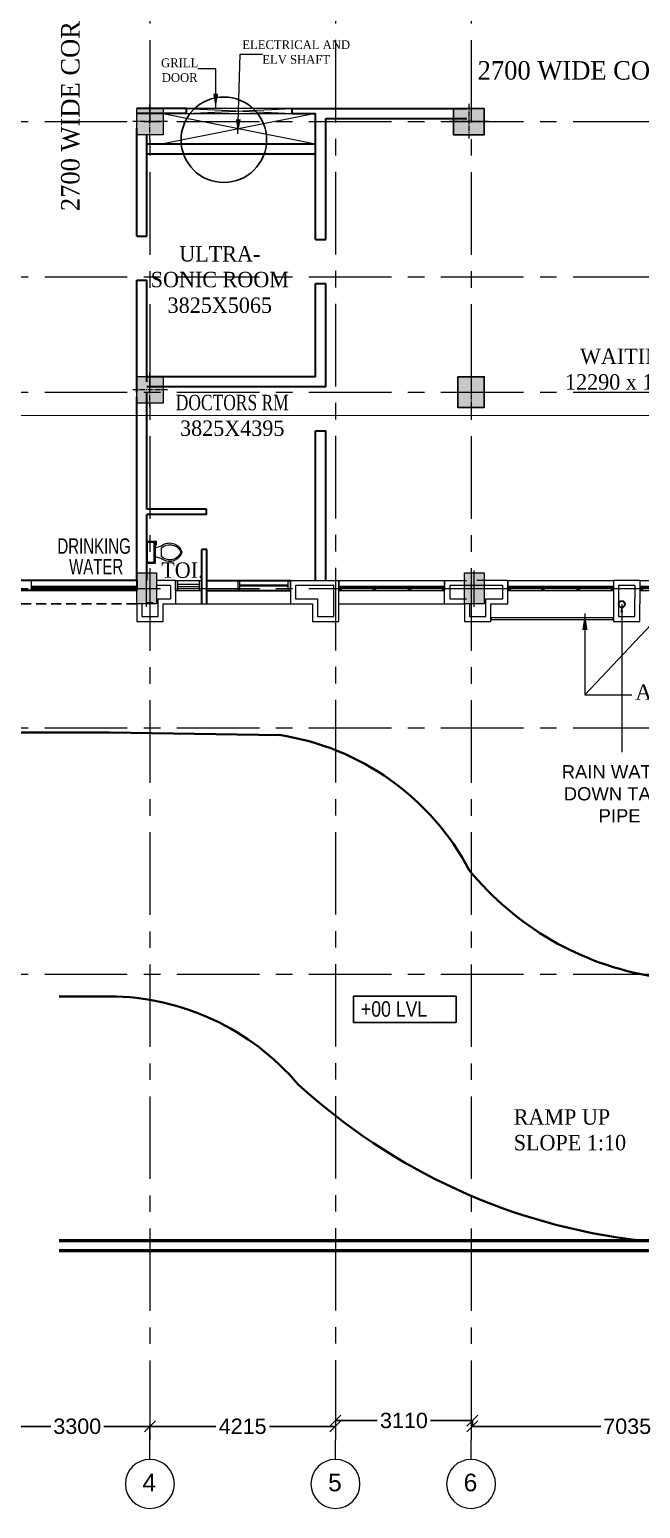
# Model space of a CAD drawing. Header units: inches. Extents: x 1789308 to 1948517, y 1504002 to 1708835.
# Drawn here: x 1890694 to 1893469, y 1658373 to 1665094 of the extents above; entities that cross this region are included whole.
import ezdxf
from ezdxf.enums import TextEntityAlignment as Align

# ---------------------------------------------------------------- set-up
doc = ezdxf.new("R2010")
doc.units = ezdxf.units.IN
doc.header["$LTSCALE"] = 0.015
doc.header["$MEASUREMENT"] = 0
doc.header["$PDMODE"] = 34
doc.header["$PDSIZE"] = -0.1
for name, pattern in [('$DDT_AUDIT_GENERATED_(C)', [0]), ('1', [0]), ('CENTER', [2, 1.25, -0.25, 0.25, -0.25]), ('CENTER2', [1.125, 0.75, -0.125, 0.125, -0.125]), ('DASHED', [19.05, 12.7, -6.35])]:
    doc.linetypes.add(name, pattern=pattern)
for name, color, linetype, lineweight in [('A- MEP Fixture', 1, 'Continuous', 9), ('CENTER LINE', 1, 'CENTER2', 18), ('COLUMN - HACTH - STR', 25, '$DDT_AUDIT_GENERATED_(C)', 15), ('COLUMN - STR', 6, 'Continuous', 15), ('ELE', 8, 'Continuous', 13), ('ELE 0.2', 143, 'Continuous', 15), ('GRID - BEAM - STR', 251, 'CENTER', 18), ('GRID - COLUMN - STR', 251, 'CENTER', 15), ('RAIN WATER DN TAKE PIPE', 94, 'Continuous', 15), ('Road', 7, '1', 40), ('SECTION', 3, 'Continuous', 20), ('SECTION -  LINE - STR', 3, 'Continuous', 20), ('TEXT', 7, 'Continuous', 5), ('wall', 1, 'Continuous', 35), ('WINDOW', 165, 'Continuous', 20), ('WZ-II_WINDOW', 163, 'Continuous', 25)]:
    doc.layers.add(name, color=color, linetype=linetype, lineweight=lineweight)
for name, color, linetype in [('A- Projection', 4, 'DASHED'), ('DIM - GRID - STR', 7, 'Continuous'), ('LEVEL 1', 1, 'Continuous')]:
    doc.layers.add(name, color=color, linetype=linetype)
doc.styles.add('arial', font='ARIALN.TTF')
doc.styles.add('DIM 300', font='times.ttf', dxfattribs={"height": 300})
doc.styles.add('PRADEEP - STR', font='swissel.ttf')
doc.styles.add('Scale M 100', font='times.ttf', dxfattribs={"width": 0.95, "height": 350})
doc.styles.get("Standard").update_dxf_attribs({"font": 'arial.ttf'})
doc.styles.add('XREF_DIRECTOR RESIDENCE$0$dim', font='GOTHIC.TTF', dxfattribs={"width": 0.8})
doc.dimstyles.new('DIM 300', dxfattribs={"dimtxt": 300, "dimasz": 77, "dimexe": 66, "dimexo": 150, "dimgap": 12, "dimtad": 0, "dimdec": 0, "dimzin": 0, "dimdsep": 46, "dimtxsty": 'DIM 300', "dimblk": 'ARCHTICK', "dimcen": 0.09, "dimdle": 66, "dimclrd": 256, "dimclre": 256, "dimclrt": 7, "dimadec": 0, "dimazin": 0, "dimtfac": 1, "dimtdec": 0, "dimtofl": 0, "dimtmove": 2, "dimatfit": 3, "dimfxl": 300, "dimtolj": 1, "dimtzin": 0, "dimlwd": -1, "dimlwe": -1, "dimarcsym": 0})
doc.dimstyles.new('GRID DIM', dxfattribs={"dimtxt": 350, "dimasz": 250, "dimexe": 0.1, "dimexo": 0.1, "dimgap": 0.09, "dimtad": 0, "dimdec": 0, "dimzin": 0, "dimdsep": 46, "dimtxsty": 'PRADEEP - STR', "dimblk": 'OBLIQUE', "dimcen": 0.09, "dimclrd": 73, "dimclre": 73, "dimclrt": 256, "dimadec": 0, "dimazin": 0, "dimtfac": 1, "dimtdec": 0, "dimtofl": 0, "dimtmove": 1, "dimatfit": 3, "dimfxl": 1.25, "dimtolj": 1, "dimtzin": 0, "dimlwd": -1, "dimlwe": -1, "dimarcsym": 2})
doc.dimstyles.new('WORKING', dxfattribs={"dimtxt": 300, "dimasz": 180, "dimexe": 50, "dimexo": 50, "dimgap": 0.09, "dimtad": 0, "dimdec": 0, "dimzin": 0, "dimdsep": 46, "dimtxsty": 'Standard', "dimblk": 'OBLIQUE', "dimcen": 0.09, "dimclrd": 7, "dimclre": 7, "dimclrt": 30, "dimadec": 0, "dimazin": 0, "dimtfac": 1, "dimtdec": 0, "dimtofl": 0, "dimtmove": 1, "dimatfit": 3, "dimfxl": 1.25, "dimtolj": 1, "dimtzin": 0, "dimarcsym": 0})
doc.dimstyles.new('XREF_DIRECTOR RESIDENCE$0$dim-masonry', dxfattribs={"dimscale": 75, "dimtxt": 1.5, "dimasz": 0.75, "dimexe": 1, "dimexo": 0, "dimgap": 1, "dimtad": 0, "dimdec": 0, "dimzin": 3, "dimdsep": 46, "dimtxsty": 'XREF_DIRECTOR RESIDENCE$0$dim', "dimblk": 'XREF_DIRECTOR RESIDENCE$0$_ArchTick', "dimcen": 0, "dimdle": 1, "dimclrd": 256, "dimclre": 256, "dimclrt": 256, "dimadec": 0, "dimazin": 0, "dimtfac": 0.5, "dimtdec": 0, "dimtmove": 1, "dimatfit": 2, "dimfxl": 0, "dimtolj": 1, "dimtzin": 0, "dimlwd": -1, "dimlwe": -1, "dimarcsym": 0})

# ---------------------------------------------------------------- blocks, each defined once
blk = doc.blocks.new('GRID NOS')
at = {"layer": 'GRID - BEAM - STR', "color": 3, "linetype": 'Continuous', "lineweight": 15}
blk.add_line((0, -0.205), (0, 0.17), dxfattribs=at)
blk.add_circle((0, -0.682), 0.477, dxfattribs=at)
blk = doc.blocks.new('COL 600X600')
at = {"layer": 'COLUMN - HACTH - STR'}
h = blk.add_hatch(color=256, dxfattribs=at)
h.dxf.hatch_style = 1
h.paths.add_polyline_path([(-226608, -550894), (-226008, -550894), (-226008, -550294), (-226608, -550294)])
at = {"layer": 'CENTER LINE', "ltscale": 10000}
for points in [[(-226308, -550994), (-226308, -550194)], [(-225908, -550594), (-226708, -550594)]]:
    blk.add_lwpolyline(points, dxfattribs=at)
at = {"layer": 'COLUMN - STR', "ltscale": 100}
blk.add_lwpolyline([(-226608, -550294), (-226008, -550294), (-226008, -550894), (-226608, -550894)], close=True, dxfattribs=at)
blk = doc.blocks.new('_Oblique')
at = {"color": 0, "linetype": 'ByBlock', "lineweight": -2}
blk.add_line((-0.5, -0.5), (0.5, 0.5), dxfattribs=at)
blk = doc.blocks.new('*D427')
at = {"layer": 'Defpoints', "color": 0, "transparency": 16777216}
for p in [(1079823, 682359), (1076523, 681826), (1079823, 682045)]:
    blk.add_point(p, dxfattribs=at)
at = {"layer": 'DIM - GRID - STR', "color": 73, "linetype": 'ByBlock', "transparency": 16777216}
for p, q in [((1076523, 681827), (1076523, 682359)), ((1076523, 682359), (1077569, 682359)), ((1079823, 682359), (1078777, 682359)), ((1079823, 682045), (1079823, 682359))]:
    blk.add_line(p, q, dxfattribs=at)
at = {"layer": 'DIM - GRID - STR', "color": 73, "transparency": 16777216, "xscale": 250, "yscale": 250, "zscale": 250, "rotation": 180}
blk.add_blockref('_Oblique', (1076523, 682359), dxfattribs=at)
at = {"layer": 'DIM - GRID - STR', "color": 73, "transparency": 16777216, "xscale": 250, "yscale": 250, "zscale": 250}
blk.add_blockref('_Oblique', (1079823, 682359), dxfattribs=at)
at = {"layer": 'DIM - GRID - STR', "transparency": 16777216, "insert": (1078173, 682359), "char_height": 350, "attachment_point": 5, "style": 'PRADEEP - STR'}
blk.add_mtext('\\A1;3300', dxfattribs=at)
blk = doc.blocks.new('*D428')
at = {"layer": 'Defpoints', "color": 0, "transparency": 16777216}
for p in [(1084038, 682359), (1084038, 682359), (1079823, 682045)]:
    blk.add_point(p, dxfattribs=at)
at = {"layer": 'DIM - GRID - STR', "color": 73, "linetype": 'ByBlock', "transparency": 16777216}
for p, q in [((1079823, 682045), (1079823, 682359)), ((1079823, 682359), (1081324, 682359)), ((1084038, 682359), (1082536, 682359))]:
    blk.add_line(p, q, dxfattribs=at)
at = {"layer": 'DIM - GRID - STR', "color": 73, "transparency": 16777216, "xscale": 250, "yscale": 250, "zscale": 250, "rotation": 180}
blk.add_blockref('_Oblique', (1079823, 682359), dxfattribs=at)
at = {"layer": 'DIM - GRID - STR', "color": 73, "transparency": 16777216, "xscale": 250, "yscale": 250, "zscale": 250}
blk.add_blockref('_Oblique', (1084038, 682359), dxfattribs=at)
at = {"layer": 'DIM - GRID - STR', "transparency": 16777216, "insert": (1081930, 682359), "char_height": 350, "attachment_point": 5, "style": 'PRADEEP - STR'}
blk.add_mtext('\\A1;4215', dxfattribs=at)
blk = doc.blocks.new('*D429')
at = {"layer": 'Defpoints', "color": 0, "transparency": 16777216}
for p in [(1084038, 682491), (1087148, 682491), (1087148, 682359)]:
    blk.add_point(p, dxfattribs=at)
at = {"layer": 'DIM - GRID - STR', "color": 73, "linetype": 'ByBlock', "transparency": 16777216}
for p, q in [((1084038, 682491), (1084989, 682491)), ((1087148, 682491), (1086197, 682491)), ((1087148, 682359), (1087148, 682491))]:
    blk.add_line(p, q, dxfattribs=at)
at = {"layer": 'DIM - GRID - STR', "color": 73, "transparency": 16777216, "xscale": 250, "yscale": 250, "zscale": 250, "rotation": 180}
blk.add_blockref('_Oblique', (1084038, 682491), dxfattribs=at)
at = {"layer": 'DIM - GRID - STR', "color": 73, "transparency": 16777216, "xscale": 250, "yscale": 250, "zscale": 250}
blk.add_blockref('_Oblique', (1087148, 682491), dxfattribs=at)
at = {"layer": 'DIM - GRID - STR', "transparency": 16777216, "insert": (1085593, 682491), "char_height": 350, "attachment_point": 5, "style": 'PRADEEP - STR'}
blk.add_mtext('\\A1;3110', dxfattribs=at)
blk = doc.blocks.new('*D430')
at = {"layer": 'Defpoints', "color": 0, "transparency": 16777216}
for p in [(1087148, 682359), (1094183, 682359), (1094183, 682359)]:
    blk.add_point(p, dxfattribs=at)
at = {"layer": 'DIM - GRID - STR', "color": 73, "linetype": 'ByBlock', "transparency": 16777216}
for p, q in [((1087148, 682359), (1090063, 682359)), ((1094183, 682359), (1091268, 682359))]:
    blk.add_line(p, q, dxfattribs=at)
at = {"layer": 'DIM - GRID - STR', "color": 73, "transparency": 16777216, "xscale": 250, "yscale": 250, "zscale": 250, "rotation": 180}
blk.add_blockref('_Oblique', (1087148, 682359), dxfattribs=at)
at = {"layer": 'DIM - GRID - STR', "color": 73, "transparency": 16777216, "xscale": 250, "yscale": 250, "zscale": 250}
blk.add_blockref('_Oblique', (1094183, 682359), dxfattribs=at)
at = {"layer": 'DIM - GRID - STR', "transparency": 16777216, "insert": (1090665, 682359), "char_height": 350, "attachment_point": 5, "style": 'PRADEEP - STR'}
blk.add_mtext('\\A1;7035', dxfattribs=at)
blk = doc.blocks.new('COL 600X700')
at = {"layer": 'COLUMN - HACTH - STR', "ltscale": 100}
blk.add_hatch(color=256, dxfattribs=at).paths.add_polyline_path([(600, 0), (0, 0), (0, -700), (600, -700)])
at = {"layer": 'CENTER LINE', "color": 6, "ltscale": 10000}
for points in [[(300, 100), (300, -800)], [(-100, -350), (700, -350)]]:
    blk.add_lwpolyline(points, dxfattribs=at)
at = {"layer": 'COLUMN - STR', "linetype": 'Continuous', "lineweight": -3, "ltscale": 100}
blk.add_lwpolyline([(0, 0), (600, 0), (600, -700), (0, -700)], close=True, dxfattribs=at)
blk = doc.blocks.new('450X700')
at = {"layer": 'COLUMN - HACTH - STR'}
blk.add_hatch(color=256, dxfattribs=at).paths.add_polyline_path([(0, 0), (0, -700), (450, -700), (450, 0)])
at = {"layer": 'COLUMN - STR'}
for p, q in [((225, -773), (225, 59)), ((-77, -350), (520, -350))]:
    blk.add_line(p, q, dxfattribs=at)
blk.add_lwpolyline([(0, 0), (450, 0), (450, -700), (0, -700)], close=True, dxfattribs=at)
blk = doc.blocks.new('Toilet - top')
at = {"layer": 'ELE 0.2'}
for p, q in [((-10, -8.5), (-8, -8.5)), ((-10, -9.5), (-10, -8.5)), ((-7, -9.5), (-10, -9.5)), ((-8, -8.5), (-8, -8)), ((-7, -8), (-7, -9.5)), ((-4, -8), (-6, -14)), ((4, -8), (6, -14)), ((9.5, -6), (9.5, -2)), ((4, -14), (-4, -14))]:
    blk.add_line(p, q, dxfattribs=at)
blk.add_lwpolyline([(10.5, -8), (10.5, 0), (-10.5, 0), (-10.5, -8)], close=True, dxfattribs=at)
for points in [[(-9.5, -2), (-9.5, -6)], [(8.5, -1), (-8.5, -1)], [(-8.5, -7), (8.5, -7)]]:
    blk.add_lwpolyline(points, dxfattribs=at)
for centre, radius, start, end in [((-8.6, -1.9), 0.884, 81.8697, 188.1299), ((-8.6, -6.1), 0.884, 171.8697, 278.1299), ((8.6, -1.9), 0.884, 351.8697, 98.1299), ((8.6, -6.1), 0.884, 261.8697, 8.1299), ((3.5, -21.6), 12.2, 141.4689, 247.9712), ((4.2, -21.8), 11.3, 136.3675, 238.9466), ((-3.5, -21.6), 12.2, 292.0282, 38.5305), ((-4.2, -21.8), 11.3, 301.0528, 43.6319), ((0, -27.9), 4, 245.7316, 294.268), ((0, -29), 4, 254.8603, 285.1393)]:
    blk.add_arc(centre, radius, start, end, dxfattribs=at)
blk = doc.blocks.new('_ArchTick')
at = {"color": 0, "linetype": 'ByBlock', "lineweight": -3, "const_width": 0.15}
blk.add_lwpolyline([(-0.5, -0.5), (0.5, 0.5)], dxfattribs=at)
blk = doc.blocks.new('V1_600')
at = {"layer": 'WINDOW'}
for p, q in [((-0.083, 0.6), (0.147, 0.6)), ((-0.083, 0.545), (0.147, 0.545)), ((-0.083, 0.055), (0.147, 0.055)), ((-0.083, 0), (0.147, 0))]:
    blk.add_line(p, q, dxfattribs=at)
at = {"layer": 'WINDOW', "linetype": 'ByBlock'}
for p, q in [((-0.083, 0), (-0.083, 0.6)), ((0.147, 0), (0.147, 0.6))]:
    blk.add_line(p, q, dxfattribs=at)
at = {"layer": 'WINDOW', "linetype": 'DASHED', "ltscale": 12}
for p, q in [((0.004, 0.545), (0.004, 0.055)), ((0.054, 0.545), (0.054, 0.055))]:
    blk.add_line(p, q, dxfattribs=at)
blk = doc.blocks.new('XREF_DIRECTOR RESIDENCE$0$_ArchTick')
at = {"const_width": 0.15}
blk.add_lwpolyline([(-0.5, -0.5), (0.5, 0.5)], dxfattribs=at)
blk = doc.blocks.new('2400 wndw')
at = {"layer": 'WZ-II_WINDOW', "lineweight": 5}
h = blk.add_hatch(dxfattribs=at)
h.set_pattern_fill('ANSI31', color=256, scale=100)
h.set_pattern_definition([(45, (-773.199, 1e-06), (-8.83883476, 8.83883476), [])])
h.paths.add_polyline_path([(-13782, -559981), (-13732, -559981), (-13732, -560081), (-13782, -560081)])
h = blk.add_hatch(dxfattribs=at)
h.set_pattern_fill('ANSI31', color=256, scale=100)
h.paths.add_polyline_path([(-13008, -559981), (-12955, -559981), (-12955, -560081), (-13008, -560081)])
h = blk.add_hatch(dxfattribs=at)
h.set_pattern_fill('ANSI31', color=256, scale=100)
h.set_pattern_definition([(45, (800, 0), (-8.83883476, 8.83883476), [])])
h.paths.add_polyline_path([(-12208, -559981), (-12155, -559981), (-12155, -560081), (-12208, -560081)])
h = blk.add_hatch(dxfattribs=at)
h.set_pattern_fill('ANSI31', color=256, scale=100)
h.set_pattern_definition([(45, (1576.801, -2e-06), (-8.83883476, 8.83883476), [])])
h.paths.add_polyline_path([(-11432, -559981), (-11382, -559981), (-11382, -560081), (-11432, -560081)])
for p, q in [((-13782, -559851), (-13782, -560081)), ((-13782, -559851), (-11382, -559851)), ((-13782, -559981), (-11382, -559981)), ((-13782, -559981), (-13782, -560081)), ((-13782, -560081), (-11382, -560081)), ((-13732, -559981), (-13732, -560081)), ((-13008, -560021), (-13732, -560021)), ((-13008, -560041), (-13732, -560041)), ((-12208, -560021), (-12955, -560021)), ((-12208, -560041), (-12955, -560041)), ((-11432, -560021), (-12155, -560021)), ((-11432, -560041), (-12155, -560041)), ((-11432, -559981), (-11432, -560081)), ((-11382, -559851), (-11382, -560081)), ((-11382, -559981), (-11382, -560081))]:
    blk.add_line(p, q, dxfattribs=at)
for points in [[(-13008, -559981), (-12955, -559981), (-12955, -560081), (-13008, -560081)], [(-12208, -559981), (-12155, -559981), (-12155, -560081), (-12208, -560081)]]:
    blk.add_lwpolyline(points, close=True, dxfattribs=at)
blk = doc.blocks.new('W2b - 1200')
at = {"layer": 'WINDOW', "color": 3}
for p, q in [((-115, 508), (115, 508)), ((-115, -592), (115, -592))]:
    blk.add_line(p, q, dxfattribs=at)
blk.add_lwpolyline([(-115, 558), (-115, -642), (115, -642), (115, 558)], close=True, dxfattribs=at)
at = {"layer": 'WINDOW', "color": 3, "const_width": 50}
blk.add_lwpolyline([(0, -592), (0, 508)], dxfattribs=at)
blk = doc.blocks.new('A$C1CC35E0C')
at = {"layer": 'A- Projection', "ltscale": 1200}
blk.add_line((11025.5, -50395), (6525.2, -50395), dxfattribs=at)
at = {"layer": 'DIM - GRID - STR', "color": 3}
blk.add_circle((13005.4, -39851.6), 971.4, dxfattribs=at)
at = {"layer": 'ELE'}
for p, q in [((11625.5, -39256.4), (15090.8, -39941.4)), ((15090.8, -39256.4), (11625.5, -39941.4)), ((12158.1, -39256.4), (14558.1, -39140.4)), ((12158.1, -39141.4), (14558.1, -39256.4))]:
    blk.add_line(p, q, dxfattribs=at)
at = {"layer": 'ELE', "color": 2}
for p, q in [((10875, -49865), (11033.3, -49865)), ((11033.3, -49865), (11033.3, -50095)), ((11905.8, -49865), (11475.5, -49865)), ((11790.8, -49980), (11475.5, -49980)), ((11790.8, -49980), (11790.8, -50280)), ((11905.8, -49865), (11905.8, -50395)), ((14520.2, -49865), (14520.2, -50395)), ((14520.2, -49865), (15620.2, -49865)), ((15505.2, -49978.3), (14635.2, -49978.3)), ((14635.2, -49978.3), (14635.2, -50280)), ((15505.2, -50680.3), (15505.2, -49978.3)), ((15620.2, -50795.3), (15620.2, -49866.4)), ((18020.2, -50395), (18020.2, -49865)), ((18020.2, -49865), (18520.7, -49865)), ((19341, -49980), (18135.2, -49980)), ((18135.2, -49980), (18135.2, -50280)), ((19456, -49865), (18749.9, -49865)), ((19341, -50279.9), (19341, -49980)), ((19456, -50395), (19456, -49865)), ((22456, -49865, 0), (21856, -49865)), ((21856, -49865), (21856, -50395)), ((22341, -49980, 0), (21971, -49980)), ((21971, -49980), (21971, -50280)), ((22341, -49980, 0), (22341, -50280)), ((22456, -49865), (22456, -50395)), ((10875, -50095), (11033.3, -50095)), ((11025.5, -50395), (11025.5, -50795.3)), ((11140.5, -50395), (11140.5, -50680.3)), ((11510.5, -50680.3), (11510.5, -50280)), ((11510.5, -50280), (11790.8, -50280)), ((11625.5, -50795.3), (11625.5, -50395)), ((11625.5, -50395), (15020.2, -50395)), ((14635.2, -50280), (15135.2, -50280)), ((15020.2, -50395), (15020.2, -50795.3)), ((15135.2, -50280), (15135.2, -50680.3)), ((15620.2, -50395), (18470.3, -50395)), ((18135.2, -50280), (18520.7, -50280)), ((18470.3, -50395), (18470.3, -50795.3)), ((18585.3, -50395), (18585.3, -50680.3)), ((18955.3, -50280), (19341, -50279.9)), ((18955.3, -50680.3), (18955.3, -50280)), ((19070.3, -50795.3), (19070.3, -50395)), ((19070.3, -50395), (19456, -50395)), ((21856, -50395), (21856, -50795.3)), ((21971, -50280), (21971, -50680.3, 0)), ((22341, -50680.3, 0), (22341, -50280)), ((22456, -50795.3), (22456, -50395)), ((11140.5, -50680.3), (11510.5, -50680.3)), ((15135.2, -50680.3), (15505.2, -50680.3)), ((18585.3, -50680.3), (18955.3, -50680.3)), ((21971, -50680.3), (22341, -50680.3)), ((11025.5, -50795.3), (11625.5, -50795.3)), ((15020.2, -50795.3), (15620.2, -50795.3)), ((18470.3, -50795.3), (19070.3, -50795.3)), ((21856, -50795.3), (22456, -50795.3))]:
    blk.add_line(p, q, dxfattribs=at)
at = {"layer": 'ELE'}
blk.add_lwpolyline([(12158.1, -39256.4), (14558.1, -39256.4), (14558.1, -39140.4), (12158.1, -39140.4)], close=True, dxfattribs=at)
at = {"layer": 'ELE', "color": 2}
blk.add_lwpolyline([(11252.9, -50365.3), (11396.8, -50365.3)], dxfattribs=at)
at = {"layer": 'ELE', "color": 8, "elevation": 0}
blk.add_lwpolyline([(19083, -50710.5), (21841.8, -50710.5), (21841.8, -50763.5), (19083, -50763.5)], close=True, dxfattribs=at)
at = {"layer": 'GRID - COLUMN - STR', "ltscale": 100000}
for p, q in [((11325.5, 4412.1), (11325.5, -69399.6)), ((15541.3, 4418.7), (15541.3, -69399.6)), ((18620.3, 4412.1), (18620.3, -69399.6)), ((-12062.3, -39439), (88195.3, -39439)), ((-12062.3, -42964.4), (88195.3, -42964.4)), ((-12062.3, -45584.9), (88195.3, -45584.9)), ((-12062.3, -50045), (88195.3, -50045)), ((-12062.3, -53215.3), (88195.3, -53215.3)), ((-12062.3, -58813), (88195.3, -58813))]:
    blk.add_line(p, q, dxfattribs=at)
at = {"layer": 'LEVEL 1', "linetype": 'Continuous'}
blk.add_lwpolyline([(15953.9, -59313.8), (18282.4, -59313.8), (18282.4, -59912.4), (15953.9, -59912.4)], close=True, dxfattribs=at)
at = {"layer": 'RAIN WATER DN TAKE PIPE', "lineweight": -3}
for radius in [75, 68.8]:
    blk.add_circle((22044.2, -50407.4), radius, dxfattribs=at)
at = {"layer": 'Road'}
for p, q in [((2096, -53322.2), (10409.7, -53322.2)), ((10409.7, -53322.2), (14277.6, -53377.3)), ((9261.2, -59314.7), (10409.7, -59314.7))]:
    blk.add_line(p, q, dxfattribs=at)
at = {"layer": 'Road', "lineweight": 53}
for points in [[(9261.2, -64862), (80201.7, -64862)], [(9261.2, -65092), (80201.7, -65092)]]:
    blk.add_lwpolyline(points, dxfattribs=at)
at = {"layer": 'Road'}
for centre, radius, start, end in [((13379.4, -59185.7), 5877.4, 27.76585, 81.36184), ((23864.8, -52127.1), 6826.1, 219.26808, 260.62502), ((10371.3, -64983.2), 5668.6, 40.33467, 89.61159), ((24054, -51101.5), 13854.2, 227.48958, 263.33099)]:
    blk.add_arc(centre, radius, start, end, dxfattribs=at)
at = {"layer": 'SECTION', "linetype": 'CENTER2', "ltscale": 2222, "const_width": 20}
blk.add_lwpolyline([(-2351, -46116.2), (90563, -46116.2)], dxfattribs=at)
at = {"layer": 'wall'}
for p, q in [((12158.1, -39141.4), (11025.5, -39141.4)), ((12158.1, -39256.4), (11025.5, -39256.4)), ((12158.1, -39256.4), (12158.1, -39141.4)), ((14558.1, -39140.4), (18521.3, -39140.4)), ((14558.1, -39255.4), (14558.1, -39140.4)), ((14558.1, -39255.4), (15090.8, -39255.4)), ((15090.8, -42120.3), (15090.8, -39255.4)), ((11025.8, -42039.3), (11025.8, -39588.3)), ((15320.8, -39370.4), (18521.3, -39370.4)), ((15320.8, -42120.3), (15320.8, -39370.4)), ((11255.8, -42039.3), (11255.8, -39740.4)), ((11255.8, -39941.4), (15090.8, -39941.4)), ((11255.5, -40171.4), (15090.8, -40171.4)), ((11025.8, -42039.3), (11255.8, -42039.3)), ((15090.8, -42120.3), (15320.8, -42120.3)), ((11025.8, -45587.4), (11025.8, -43039.3)), ((11025.8, -43039.3), (11255.8, -43039.3)), ((11255.8, -45348.3), (11255.8, -43039.3)), ((15090.8, -45238.3), (15090.8, -43120.3)), ((15090.8, -43120.3), (15320.8, -43120.3)), ((15320.8, -45468.3), (15320.8, -43120.3)), ((15090.8, -45238.3), (11255.8, -45238.3)), ((11025.8, -45377.4), (11025.8, -45372.1)), ((11025.8, -49863.3), (11025.8, -45693.3)), ((11255.8, -45377.4), (11255.8, -45372.4)), ((15320.8, -45468.3), (11255.8, -45468.3)), ((11255.8, -48248.3), (11255.8, -45578.3)), ((15090.8, -49863.3), (15090.8, -46468.3)), ((15090.8, -46468.3), (15320.8, -46468.3)), ((15320.8, -49863.3), (15320.8, -46468.3)), ((12607.7, -48248.3), (11255.8, -48248.3)), ((11255.8, -49863.3), (11255.8, -48363.3)), ((12607.7, -48363.3), (11255.8, -48363.3)), ((12607.7, -48363.3), (12607.7, -48248.3)), ((12505.8, -50395), (12505.8, -49163.3)), ((12620.8, -49163.3), (12505.8, -49163.3)), ((12620.8, -50395), (12620.8, -49163.3)), ((11033.3, -49865), (8325.8, -49865)), ((12620.8, -49865), (14520.2, -49865)), ((11033.3, -50095), (8325.8, -50095)), ((12620.8, -50095), (14520.2, -50095))]:
    blk.add_line(p, q, dxfattribs=at)
at = {"layer": 'WZ-II_WINDOW', "lineweight": 5}
blk.add_line((14520.2, -50095), (14520.2, -49865), dxfattribs=at)
at = {"layer": 'A- MEP Fixture', "ltscale": 50, "extrusion": (0, 0, -1), "xscale": 24.21715823575965, "yscale": 24.21715823575965, "zscale": -24.21715823575965, "rotation": 270.0002016075001}
blk.add_blockref('Toilet - top', (-11248.9, -49223.7), dxfattribs=at)
at = {"layer": 'COLUMN - STR'}
blk.add_blockref('COL 600X600', (237633.4, 511155.5), dxfattribs=at)
at = {"layer": 'COLUMN - STR', "color": 1, "rotation": 270}
blk.add_blockref('COL 600X700', (18920.3, -39139), dxfattribs=at)
at = {"layer": 'COLUMN - STR', "color": 1}
blk.add_blockref('COL 600X700', (18320.3, -45234.9), dxfattribs=at)
at = {"layer": 'COLUMN - STR', "color": 2}
for p in [(11025.5, -49695), (18470.3, -49695)]:
    blk.add_blockref('450X700', p, dxfattribs=at)
at = {"layer": 'GRID - BEAM - STR', "color": 1, "linetype": 'Continuous', "lineweight": 15, "xscale": -1166.666666666666, "yscale": 1166.666666666666, "zscale": 1166.666666666666}
for p in [(11325.5, -69598.4), (15541.3, -69598.4), (18620.3, -69598.4)]:
    blk.add_blockref('GRID NOS', p, dxfattribs=at)
at = {"layer": 'GRID - COLUMN - STR', "ltscale": 100000}
blk.add_blockref('COL 600X600', (237633.4, 505059.6), dxfattribs=at)
at = {"layer": 'WINDOW', "lineweight": -3, "ltscale": 12, "xscale": -1000, "yscale": 1000, "zscale": 1000, "rotation": 270}
blk.add_blockref('V1_600', (11905.8, -50012.3), dxfattribs=at)
at = {"layer": 'WINDOW', "color": 1, "rotation": 90}
blk.add_blockref('W2b - 1200', (13878.2, -49980), dxfattribs=at)
at = {"layer": 'WZ-II_WINDOW', "color": 1}
for p in [(22407.4, 509987.8), (29401.8, 509986.1), (33237.6, 509986.1), (36237.6, 509986.1)]:
    blk.add_blockref('2400 wndw', p, dxfattribs=at)
at = {"layer": 'GRID - BEAM - STR', "color": 4, "linetype": 'Continuous', "lineweight": 15, "style": 'PRADEEP - STR'}
for s, p in [('4', (11312.3, -70560.7)), ('5', (15528.1, -70560.7)), ('6', (18607.1, -70560.7))]:
    blk.add_text(s, height=400, dxfattribs=at).set_placement(p, align=Align.CENTER)
at = {"layer": 'LEVEL 1', "linetype": 'Continuous', "insert": (16119.2, -59781.7), "char_height": 350, "width": 2361.522, "attachment_point": 7, "style": 'arial'}
blk.add_mtext('+00 LVL', dxfattribs=at)
at = {"layer": 'RAIN WATER DN TAKE PIPE', "ltscale": 10, "insert": (20432.2, -55362.1, 0), "char_height": 300, "width": 3125.219, "attachment_point": 7}
blk.add_mtext('\\pxqc;RAIN WATER DOWN TAKE PIPE ', dxfattribs=at)
at = {"layer": 'TEXT', "style": 'Scale M 100'}
blk.add_text('ALU. LOVERS ', height=350, dxfattribs=at).set_placement((22350, -52577.1))
at = {"layer": 'TEXT', "insert": (9307.7, -41473.6), "char_height": 420, "attachment_point": 1, "rotation": 90, "style": 'Scale M 100'}
blk.add_mtext_dynamic_manual_height_columns('2700 WIDE CORRIDOR', width=9718.037, gutter_width=625, heights=[0], dxfattribs=at)
at = {"layer": 'TEXT', "attachment_point": 1, "style": 'Scale M 100'}
for s, insert, char_height, width in [('\\pxqc;ELECTRICAL AND ELV SHAFT', (13179.6, -37590.9, 0), 200, 2938.461), ('\\pxqc;WAITING\\P 12290 x 10495', (20198.9, -44595.8), 350, 3999.86), ('\\pxql;RAMP UP\\PSLOPE 1:10', (19589.5, -61880.4), 350, 2987.482)]:
    blk.add_mtext(s, dxfattribs=dict(at, insert=insert, char_height=char_height, width=width))
for s, width, insert, char_height in [('\\pxqc;GRILL\\PDOOR', 1161.996, (11421.4, -38004.4), 200), ('2700 WIDE CORRIDOR', 15118.416, (18770.8, -38065.3), 420), ('\\pxqc;ULTRA-\\PSONIC ROOM\\P\\pt10;3825X5065', 3876.073, (10975.6, -42268.7), 350), ('\\pxqc;{\\W0.75;DOCTORS RM\\P}3825X4395', 2987.482, (11702.3, -45647.3), 350), ('\\pxsm0.8,qc;{\\fSwis721 LtCn BT|b0|i0|c0|p34;DRINKING\\P WATER}', 3325.618, (8395.3, -48908.5), 350), ('TOI.', 1281.375, (11583.9, -49455), 350)]:
    blk.add_mtext_dynamic_manual_height_columns(s, width=width, gutter_width=625, heights=[0], dxfattribs=dict(at, insert=insert, char_height=char_height))
at = {"layer": 'DIM - GRID - STR'}
for base, p1, p2, picture, middle in [((11325.5, -69086.2), (8025.8, -69618.3), (11325.5, -69399.6), '*D427', (9675.6, -69086.2)), ((15540.3, -69086.2), (11325.5, -69399.6), (15540.3, -69086.2), '*D428', (13432.9, -69086.2)), ((18650.5, -68953.9), (15540.3, -68953.9), (18650.5, -69086.2), '*D429', (17095.4, -68953.9)), ((25685.5, -69086.2), (18650.5, -69086.2), (25685.5, -69086.2), '*D430', (22168, -69086.2))]:
    dim = blk.add_linear_dim(base=base, p1=p1, p2=p2, dimstyle='GRID DIM', override={"dimfxl": 0}, dxfattribs=at)
    dim.commit()
    dim.dimension.update_dxf_attribs({"geometry": picture, "text_midpoint": middle, "insert": (-1068497.3, -751444.8)})
at = {"layer": 'RAIN WATER DN TAKE PIPE', "ltscale": 10}
blk.add_leader([(22044.2, -50407.4), (22044.2, -53768.7)], dimstyle='WORKING', override={"dimclrd": 3}, dxfattribs=at)
at = {"layer": 'TEXT'}
for points, dimstyle, override in [([(13324.4, -39719.6), (13378.8, -37904.2), (13881.1, -37904.2)], 'DIM 300', {"dimasz": 333, "dimtad": 0, "dimfxlon": 1, "dimarcsym": 1}), ([(12819.9, -39140.4), (12819.9, -38236.8), (12411.1, -38236.8)], 'DIM 300', {"dimasz": 333, "dimfxlon": 1, "dimarcsym": 1}), ([(22967, -50590.3), (21207.6, -52460.6), (22275.7, -52460.6)], 'XREF_DIRECTOR RESIDENCE$0$dim-masonry', {"dimasz": 5}), ([(21207.6, -50618), (21207.6, -52460.6), (22275.7, -52460.6)], 'XREF_DIRECTOR RESIDENCE$0$dim-masonry', {"dimasz": 5})]:
    blk.add_leader(points, dimstyle=dimstyle, override=override, dxfattribs=at)

msp = doc.modelspace()

# ---------------------------------------------------------------- block references
at = {"layer": 'SECTION -  LINE - STR', "xscale": 0.2, "yscale": 0.2, "zscale": 0.2}
msp.add_blockref('A$C1CC35E0C', (1888975.2, 1672563.4), dxfattribs=at)

doc.saveas('drawing.dxf')
